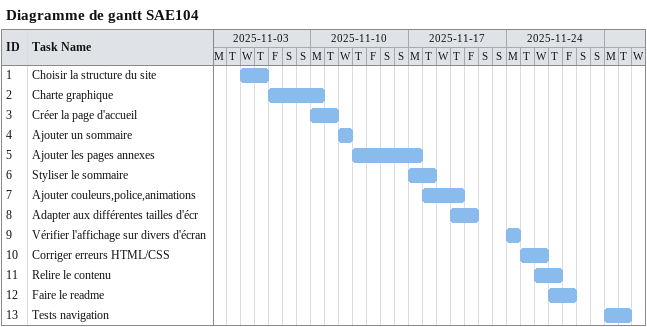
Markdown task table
Diagramme de gantt SAE104

| ID | Task | Start | Finish |
|---|---|---|---|
| 1 | Choisir la structure du site | 2025-11-05 | 2025-11-06 |
| 2 | Charte graphique | 2025-11-07 | 2025-11-10 |
| 3 | Créer la page d'accueil | 2025-11-10 | 2025-11-11 |
| 4 | Ajouter un sommaire | 2025-11-12 | 2025-11-12 |
| 5 | Ajouter les pages annexes | 2025-11-13 | 2025-11-17 |
| 6 | Styliser le sommaire | 2025-11-17 | 2025-11-18 |
| 7 | Ajouter couleurs,police,animations | 2025-11-18 | 2025-11-20 |
| 8 | Adapter aux différentes tailles d'écr | 2025-11-20 | 2025-11-21 |
| 9 | Vérifier l'affichage sur divers d'écran | 2025-11-24 | 2025-11-24 |
| 10 | Corriger erreurs HTML/CSS | 2025-11-25 | 2025-11-26 |
| 11 | Relire le contenu | 2025-11-26 | 2025-11-27 |
| 12 | Faire le readme | 2025-11-27 | 2025-11-28 |
| 13 | Tests navigation | 2025-12-01 | 2025-12-02 |
